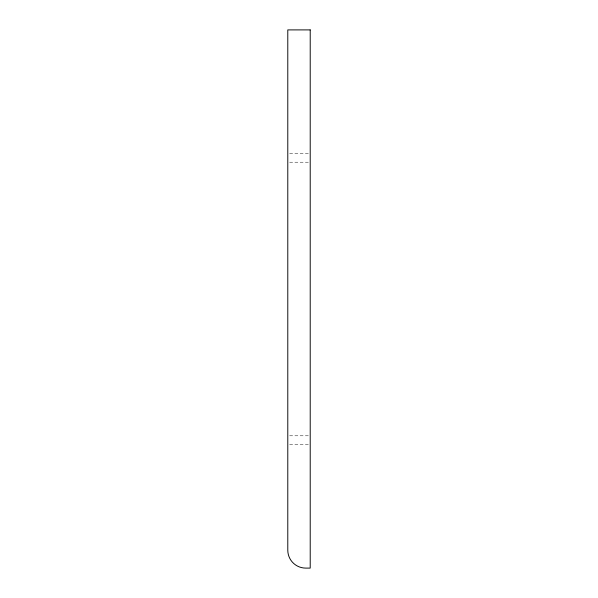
<?xml version="1.0" encoding="UTF-8"?>
<svg xmlns="http://www.w3.org/2000/svg" width="598" height="598" viewBox="0 0 598 598"><rect width="100%" height="100%" fill="white"/><g stroke="black" fill="none" stroke-linecap="round" stroke-linejoin="round"><path stroke-width="0.45" stroke-dasharray="2.99 2.24" d="M289.656 153.238L309.278 153.238M289.656 162.208L309.278 162.208M289.656 435.793L308.344 435.793M289.656 444.763L308.344 444.763"/><path stroke-width="0.9" d="M310.213 29.9L287.788 29.9L287.788 550.16A17.94 17.94 0 0 0 305.728 568.1L310.213 568.1L310.213 29.9"/></g></svg>
